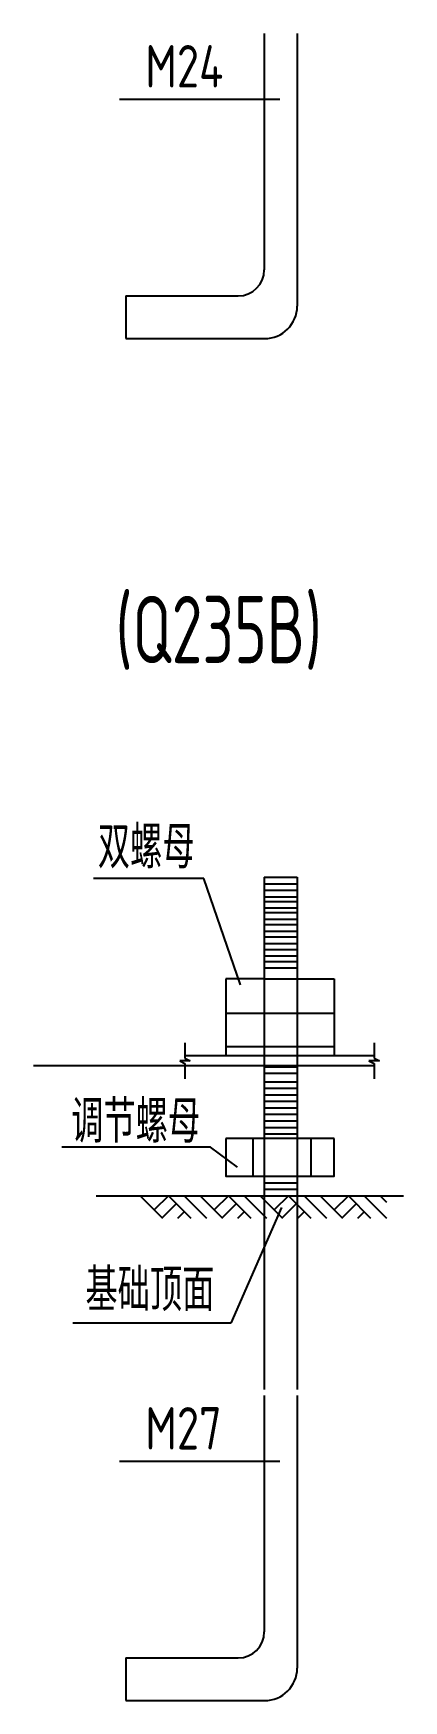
# Model space of a CAD drawing. Extents: x 32461 to 372567, y -698896 to 182569.
# Drawn here: x 164942 to 169338, y -108561 to -88745 of the extents above; entities that cross this region are included whole.
import ezdxf

# ---------------------------------------------------------------- set-up
doc = ezdxf.new("R2010")
doc.units = 0
doc.header["$LTSCALE"] = 1000
doc.header["$MEASUREMENT"] = 0
doc.layers.get('0').update_dxf_attribs({"linetype": 'CONTINUOUS'})
for name, color, linetype in [('5图框', 7, 'CONTINUOUS'), ('PUB_DIM', 3, 'CONTINUOUS'), ('PUB_HATCH', 8, 'CONTINUOUS'), ('PUB_TEXT', 7, 'CONTINUOUS'), ('STAIR', 4, 'CONTINUOUS')]:
    doc.layers.add(name, color=color, linetype=linetype)
doc.styles.add('_HZDX', font='atssdeng.shx', dxfattribs={"width": 0.8, "bigfont": 'atssdchn.shx'})
doc.styles.add('HZTXT', font='tssdeng.shx', dxfattribs={"bigfont": 'tssdchn.shx'})

msp = doc.modelspace()

# ---------------------------------------------------------------- linework, layer by layer
at = {"color": 0}
for p, q in [((167682.3, -88744.6), (167682.3, -91556.1)), ((168073.8, -88744.6), (168073.8, -91985.8)), ((166038.7, -91865.7), (166038.7, -92372.8)), ((166038.7, -91865.7), (167372.7, -91865.7)), ((166038.7, -92372.8), (167686.8, -92372.8)), ((167682.3, -98774.6), (168073.8, -98774.6)), ((167682.3, -98774.6), (167682.3, -101437.9)), ((167682.3, -98852), (168073.8, -98852)), ((168073.8, -98774.6), (168073.8, -101437.9)), ((167682.3, -98929.4), (168073.8, -98929.4)), ((167682.3, -99006.8), (168073.8, -99006.8)), ((167682.3, -99061.4), (168073.8, -99061.4)), ((167682.3, -99138.8), (168073.8, -99138.8)), ((167682.3, -99194.3), (168073.8, -99194.3)), ((167682.3, -99271.7), (168073.8, -99271.7)), ((167682.3, -99337.1), (168073.8, -99337.1)), ((167682.3, -99414.5), (168073.8, -99414.5)), ((167682.3, -99484.6), (168073.8, -99484.6)), ((167682.3, -99562), (168073.8, -99562)), ((167682.3, -99632.2), (168073.8, -99632.2)), ((167682.3, -99709.6), (168073.8, -99709.6)), ((167682.3, -99775), (168073.8, -99775)), ((167682.3, -99852.4), (168073.8, -99852.4)), ((167682.3, -99980.8), (167228.5, -99980.8)), ((167228.5, -99980.8), (167228.5, -100893.6)), ((167682.3, -99980.8), (168073.8, -99980.8)), ((168073.8, -99980.8), (168513.7, -99980.8)), ((168513.7, -99980.8), (168513.7, -100893.6)), ((167228.5, -100390.9), (168513.7, -100390.9)), ((167228.5, -100787.3), (168513.7, -100787.3)), ((164941.7, -101013.4), (168987.4, -101013.4)), ((166740.9, -100893.6), (168987.4, -100893.6)), ((167682.3, -101027.4), (168073.8, -101027.4)), ((167682.3, -101104.8), (168073.8, -101104.8)), ((167682.3, -101205.7), (168073.8, -101205.7)), ((167682.3, -101283.1), (168073.8, -101283.1)), ((167682.3, -101360.5), (168073.8, -101360.5)), ((167682.3, -101437.9), (168073.8, -101437.9)), ((167682.3, -101437.9), (167682.3, -104864)), ((168073.8, -101437.9), (168073.8, -104864)), ((167682.3, -101515.3), (168073.8, -101515.3)), ((167682.3, -101592.7), (168073.8, -101592.7)), ((167682.3, -101670.1), (168073.8, -101670.1)), ((167682.3, -101747.5), (168073.8, -101747.5)), ((167682.3, -101824.9), (168073.8, -101824.9)), ((168513.7, -101878.5), (167228.5, -101878.5)), ((167547.3, -101878.5), (167547.3, -102326.9)), ((168234.3, -101878.5), (168234.3, -102326.9)), ((167682.3, -102327.7), (168073.8, -102327.7)), ((167682.3, -102405.1), (168073.8, -102405.1)), ((165688.7, -102561.4), (169337.6, -102561.4)), ((167682.3, -102482.5), (168073.8, -102482.5)), ((167682.3, -104933.3), (167682.3, -107744.8)), ((168073.8, -104933.3), (168073.8, -108174.4)), ((166038.7, -108054.4), (166038.7, -108561.5)), ((166038.7, -108054.4), (167372.7, -108054.4)), ((166038.7, -108561.5), (167686.8, -108561.5))]:
    msp.add_line(p, q, dxfattribs=at)
msp.add_lwpolyline([(167228.5, -101878.5), (167228.5, -102326.9), (167682.3, -102326.9), (168073.8, -102326.9), (168513.7, -102326.9), (168513.7, -101878.5)], dxfattribs=at)
for centre, radius in [((167372.7, -91556.1), 309.6), ((167686.8, -91985.8), 387), ((167372.7, -107744.8), 309.6), ((167686.8, -108174.4), 387)]:
    msp.add_arc(centre, radius, 270, 0, dxfattribs=at)
at = {"layer": 'PUB_DIM'}
for p, q in [((167868.4, -89530.4), (165964.2, -89530.4)), ((166964.1, -98789.8), (165654.7, -98789.8)), ((167400.6, -100052.2), (166964.1, -98789.8)), ((167400.6, -100052.2), (167400.6, -100052.2)), ((167044.8, -101983.1), (165278, -101983.1)), ((167363.8, -102221.3), (167044.8, -101983.1)), ((167888, -102700.2), (167287.5, -104074.7)), ((167287.5, -104074.7), (165408.5, -104074.7)), ((167868.4, -105719.1), (165964.2, -105719.1))]:
    msp.add_line(p, q, dxfattribs=at)
at = {"layer": 'PUB_HATCH'}
for p, q in [((166477.6, -102830.2), (166208.9, -102561.4)), ((166544.8, -102561.4), (166376.9, -102729.4)), ((166813.6, -102830.2), (166544.8, -102561.4)), ((167001.7, -102830.2), (166733, -102561.4)), ((167189.8, -102830.2), (166921.1, -102561.4)), ((167257, -102561.4), (167089.1, -102729.4)), ((167525.8, -102830.2), (167257, -102561.4)), ((167713.9, -102830.2), (167445.2, -102561.4)), ((167902, -102830.2), (167633.3, -102561.4)), ((167969.2, -102561.4), (167801.2, -102729.4)), ((168238, -102830.2), (167969.2, -102561.4)), ((168426.1, -102830.2), (168157.3, -102561.4)), ((168614.2, -102830.2), (168345.5, -102561.4)), ((168681.4, -102561.4), (168513.4, -102729.4)), ((168950.2, -102830.2), (168681.4, -102561.4)), ((169138.3, -102830.2), (168869.5, -102561.4)), ((169138.3, -102642.1), (169057.7, -102561.4)), ((166638.9, -102655.5), (166470.9, -102823.5)), ((166733, -102749.6), (166652.3, -102830.2)), ((167351.1, -102655.5), (167183.1, -102823.5)), ((167445.2, -102749.6), (167364.5, -102830.2)), ((168063.3, -102655.5), (167895.3, -102823.5)), ((168157.3, -102749.6), (168076.7, -102830.2)), ((168775.5, -102655.5), (168607.5, -102823.5)), ((168869.5, -102749.6), (168788.9, -102830.2))]:
    msp.add_line(p, q, dxfattribs=at)
at = {"layer": 'STAIR'}
for p, q in [((166740.9, -100742.9), (166740.9, -100925)), ((168987.4, -100742.9), (168987.4, -100925)), ((166679, -100955.9), (166740.9, -100986.9)), ((166802.9, -100955.9), (166679, -100955.9)), ((166740.9, -100925), (166802.9, -100955.9)), ((166740.9, -100986.9), (166740.9, -101168.9)), ((168925.5, -100955.9), (168987.4, -100986.9)), ((169049.3, -100955.9), (168925.5, -100955.9)), ((168987.4, -100925), (169049.3, -100955.9)), ((168987.4, -100986.9), (168987.4, -101168.9))]:
    msp.add_line(p, q, dxfattribs=at)

# ---------------------------------------------------------------- texts
at = {"layer": '5图框', "style": 'HZTXT', "width": 0.7}
msp.add_text('(Q235B)', height=800, dxfattribs=at).set_placement((165917.8, -96230.4, 2))
at = {"layer": 'PUB_TEXT', "color": 0, "style": '_HZDX', "width": 0.8}
for s, p in [('M24', (166270.5, -89387.8)), ('双螺母', (165707, -98669.5)), ('调节螺母', (165390.2, -101929.8)), ('基础顶面', (165558.9, -103932.1)), ('M27', (166270.5, -105576.5))]:
    msp.add_text(s, height=504.03, dxfattribs=at).set_placement(p)

doc.saveas('drawing.dxf')
